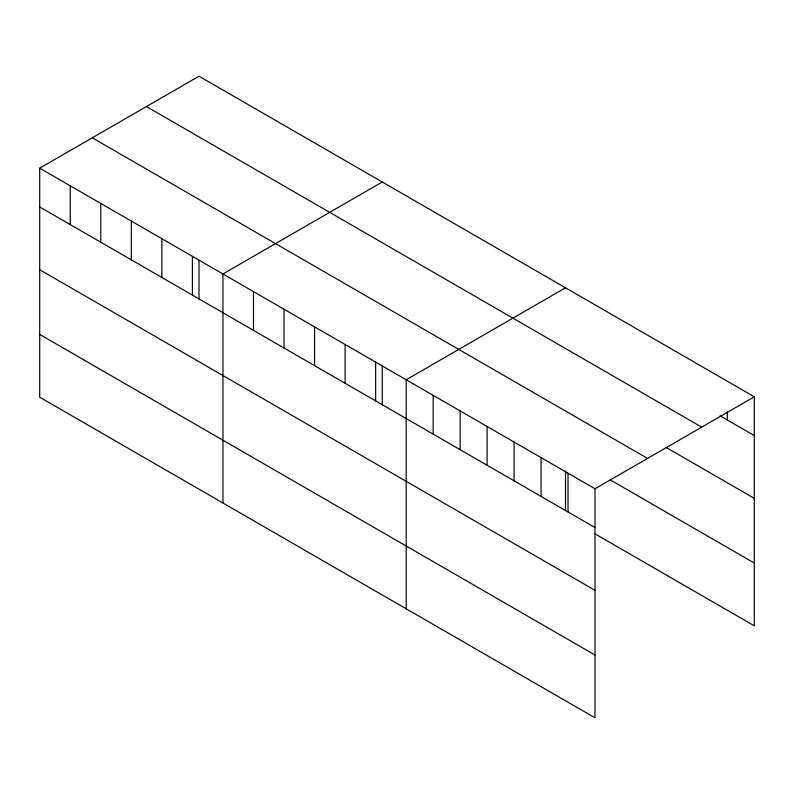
<?xml version="1.0" encoding="UTF-8"?>
<svg xmlns="http://www.w3.org/2000/svg" width="794" height="794" viewBox="0 0 794 794"><rect width="100%" height="100%" fill="white"/><g stroke="black" fill="none" stroke-linecap="round" stroke-linejoin="round"><path stroke-width="1.19" d="M39.7 168.179L594.994 488.767L594.994 717.796L39.7 397.208L39.7 168.179L199.006 76.204L754.3 396.792L754.3 625.821L594.547 533.588M382.251 181.995L222.945 273.97L222.945 502.999M565.497 287.795L406.191 379.77L406.191 608.799M594.994 488.767L754.3 396.792M720.069 415.808L754.3 435.569M146.433 106.555L701.727 427.152M666.126 447.449L754.3 498.354M92.273 137.819L647.567 458.416M610.11 479.794L754.3 563.045M39.7 206.946L594.994 527.544M39.7 269.732L594.994 590.329M39.7 334.423L594.994 655.02M727.324 411.52L727.324 419.996M568.028 473.194L568.028 511.971M565.497 470.941L565.497 510.79M541.051 457.632L541.051 496.399M514.075 442.06L514.075 480.827M487.109 426.487L487.109 465.254M460.133 410.915L460.133 449.682M433.167 395.343L433.167 434.11M382.251 365.141L382.251 404.99M375.651 362.133L375.651 400.91M345.112 344.507L345.112 383.274M314.573 326.87L314.573 365.647M284.034 309.233L284.034 348.01M253.485 291.606L253.485 330.383M199.006 260.561L199.006 299.189M192.406 256.343L192.406 295.11M161.867 238.706L161.867 277.483M131.328 221.069L131.328 259.846M100.778 203.443L100.778 242.22M70.239 185.806L70.239 224.583"/></g></svg>
